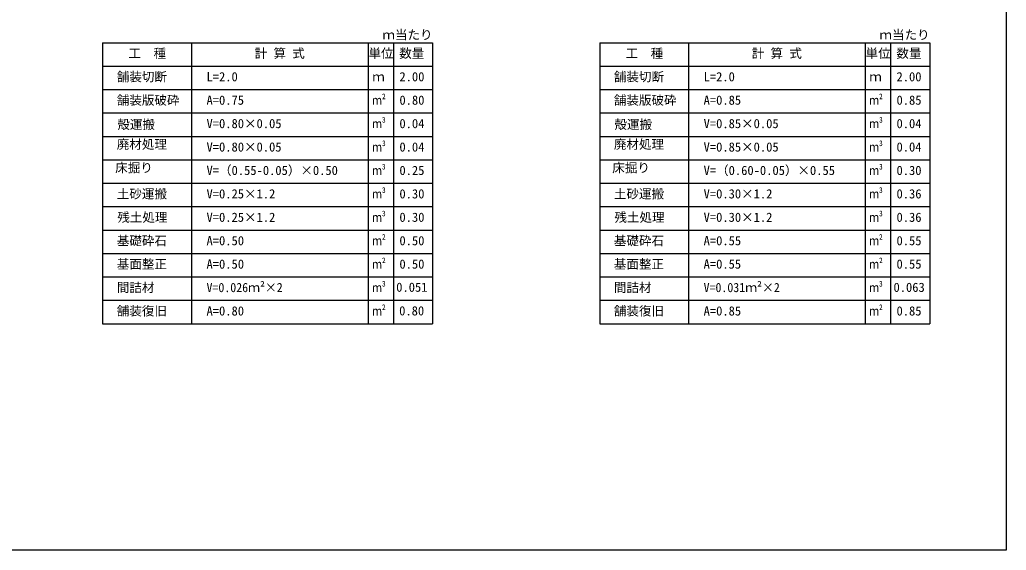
# Model space of a CAD drawing. Units: millimetres, scale not verified. Extents: x -9755 to 16726, y -7413 to 4835.
# Drawn here: x -6805 to -3855, y -7413 to -5827 of the extents above; entities that cross this region are included whole.
import ezdxf
from ezdxf.enums import TextEntityAlignment as Align

# ---------------------------------------------------------------- set-up
doc = ezdxf.new("R2010")
doc.units = ezdxf.units.MM
doc.header["$LTSCALE"] = 15
doc.layers.add('0-7', color=4, linetype='Continuous')
doc.layers.add('0-F', color=5, linetype='Continuous')
doc.styles.add('ＭＳ ゴシック', font='')
doc.styles.get('ＭＳ ゴシック').set_extended_font_data('MS Gothic')

msp = doc.modelspace()

# ---------------------------------------------------------------- linework, layer by layer
at = {"layer": '0-7', "color": 7}
for p, q in [((-6557.55, -5895.66), (-6557.55, -6735.66)), ((-6292.32, -5895.66), (-6292.32, -6735.66)), ((-5763.51, -5895.66), (-5763.51, -6735.66)), ((-5687.73, -5895.66), (-5687.73, -6735.66)), ((-5570.85, -5895.66), (-5570.85, -6735.66)), ((-5071.13, -5895.66), (-5071.13, -6735.66)), ((-4805.9, -5895.66), (-4805.9, -6735.66)), ((-4277.09, -5895.66), (-4277.09, -6735.66)), ((-4201.3, -5895.66), (-4201.3, -6735.66)), ((-4084.42, -5895.66), (-4084.42, -6735.66)), ((-6557.55, -5965.66), (-5570.85, -5965.66)), ((-5071.13, -5965.66), (-4084.42, -5965.66)), ((-6557.55, -6035.66), (-5570.85, -6035.66)), ((-5071.13, -6035.66), (-4084.42, -6035.66)), ((-6557.55, -6105.66), (-5570.85, -6105.66)), ((-5071.13, -6105.66), (-4084.42, -6105.66)), ((-6557.55, -6175.66), (-5570.85, -6175.66)), ((-5071.13, -6175.66), (-4084.42, -6175.66)), ((-6557.55, -6245.66), (-5570.85, -6245.66)), ((-5071.13, -6245.66), (-4084.42, -6245.66)), ((-6557.55, -6315.66), (-5570.85, -6315.66)), ((-5071.13, -6315.66), (-4084.42, -6315.66)), ((-6557.55, -6385.66), (-5570.85, -6385.66)), ((-5071.13, -6385.66), (-4084.42, -6385.66)), ((-6557.55, -6455.66), (-5570.85, -6455.66)), ((-5071.13, -6455.66), (-4084.42, -6455.66)), ((-6557.55, -6525.66), (-5570.85, -6525.66)), ((-5071.13, -6525.66), (-4084.42, -6525.66)), ((-6557.55, -6595.66), (-5570.85, -6595.66)), ((-5071.13, -6595.66), (-4084.42, -6595.66)), ((-6557.55, -6665.66), (-5570.85, -6665.66)), ((-5071.13, -6665.66), (-4084.42, -6665.66)), ((-6557.55, -6735.66), (-5570.85, -6735.66)), ((-5071.13, -6735.66), (-4084.42, -6735.66))]:
    msp.add_line(p, q, dxfattribs=at)
for points in [[(-6557.55, -5895.66), (-6292.32, -5895.66), (-5570.85, -5895.66)], [(-5071.13, -5895.66), (-4805.9, -5895.66), (-4084.42, -5895.66)]]:
    msp.add_lwpolyline(points, dxfattribs=at)
at = {"layer": '0-F'}
msp.add_lwpolyline([(-9755.46, -7412.79), (-9755.46, -3357.79), (-3855.46, -3357.79), (-3855.46, -7412.79)], close=True, dxfattribs=at)

# ---------------------------------------------------------------- texts
at = {"layer": '0-7', "style": 'ＭＳ ゴシック'}
for s, p in [('ｍ当たり', (-5720.98, -5894.04)), ('ｍ当たり', (-4234.56, -5894.04)), ('工\u3000種', (-6480.32, -5949.41)), ('計 算 式', (-6102.92, -5949.41)), ('単位', (-5762.54, -5949.33)), ('数量', (-5670.5, -5949.5)), ('工\u3000種', (-4993.9, -5949.41)), ('計 算 式', (-4616.49, -5949.41)), ('単位', (-4276.11, -5949.33)), ('数量', (-4184.08, -5949.5)), ('舗装切断', (-6515.26, -6019.41)), ('L=2.0', (-6246.92, -6019.41)), ('2.00', (-5670.09, -6019.41)), ('舗装切断', (-5028.83, -6019.41)), ('L=2.0', (-4760.5, -6019.41)), ('2.00', (-4183.66, -6019.41)), ('ｍ', (-5751.44, -6019.41)), ('ｍ', (-4265.02, -6019.41)), ('舗装版破砕', (-6515.26, -6089.41)), ('A=0.75', (-6246.92, -6089.41)), ('0.80', (-5670.09, -6089.41)), ('舗装版破砕', (-5028.83, -6089.41)), ('A=0.85', (-4760.5, -6089.41)), ('0.85', (-4183.66, -6089.41)), ('殻運搬', (-6513.7, -6161.91)), ('V=0.80×0.05', (-6246.92, -6159.41)), ('0.04', (-5670.09, -6159.41)), ('殻運搬', (-5027.27, -6161.91)), ('V=0.85×0.05', (-4760.5, -6159.41)), ('0.04', (-4183.66, -6159.41)), ('廃材処理', (-6515.26, -6221.19)), ('V=0.80×0.05', (-6246.92, -6229.41)), ('0.04', (-5670.09, -6229.41)), ('廃材処理', (-5028.83, -6221.19)), ('V=0.85×0.05', (-4760.5, -6229.41)), ('0.04', (-4183.66, -6229.41)), ('床掘り', (-6519.94, -6291.4)), ('床掘り', (-5033.51, -6291.4)), ('V=（0.55-0.05）×0.50', (-6246.92, -6299.41)), ('0.25', (-5670.09, -6299.41)), ('V=（0.60-0.05）×0.55', (-4760.5, -6299.41)), ('0.30', (-4183.66, -6299.41)), ('土砂運搬', (-6515.26, -6369.41)), ('V=0.25×1.2', (-6246.92, -6369.41)), ('0.30', (-5670.09, -6369.41)), ('土砂運搬', (-5028.83, -6369.41)), ('V=0.30×1.2', (-4760.5, -6369.41)), ('0.36', (-4183.66, -6369.41)), ('残土処理', (-6513.7, -6439.6)), ('残土処理', (-5027.27, -6439.6)), ('V=0.25×1.2', (-6246.92, -6439.41)), ('0.30', (-5670.09, -6439.41)), ('V=0.30×1.2', (-4760.5, -6439.41)), ('0.36', (-4183.66, -6439.41)), ('基礎砕石', (-6515.26, -6509.41)), ('A=0.50', (-6246.92, -6509.41)), ('0.50', (-5670.09, -6509.41)), ('基礎砕石', (-5028.83, -6509.41)), ('A=0.55', (-4760.5, -6509.41)), ('0.55', (-4183.66, -6509.41)), ('基面整正', (-6515.26, -6579.41)), ('A=0.50', (-6246.92, -6579.41)), ('0.50', (-5670.09, -6579.41)), ('基面整正', (-5028.83, -6579.41)), ('A=0.55', (-4760.5, -6579.41)), ('0.55', (-4183.66, -6579.41)), ('間詰材', (-6515.26, -6649.41)), ('0.051', (-5679.69, -6648.5)), ('間詰材', (-5028.83, -6649.41)), ('0.063', (-4192.68, -6648.79)), ('舗装復旧', (-6515.26, -6719.41)), ('A=0.80', (-6246.92, -6719.41)), ('0.80', (-5670.87, -6719.1)), ('舗装復旧', (-5028.83, -6719.41)), ('A=0.85', (-4760.5, -6719.41)), ('0.85', (-4183.66, -6719.41))]:
    msp.add_text(s, height=27.49, dxfattribs=at).set_placement(p, align=Align.BOTTOM_LEFT)
for s, width, p in [('ｍ²', 0.75, (-5751.44, -6089.41)), ('ｍ²', 0.75, (-4265.02, -6089.41)), ('ｍ³', 0.75, (-5751.44, -6159.41)), ('ｍ³', 0.75, (-4265.02, -6159.41)), ('ｍ³', 0.75, (-5751.44, -6229.41)), ('ｍ³', 0.75, (-4265.02, -6229.41)), ('ｍ³', 0.75, (-5751.44, -6299.41)), ('ｍ³', 0.75, (-4265.02, -6299.41)), ('ｍ³', 0.75, (-5751.44, -6369.41)), ('ｍ³', 0.75, (-4265.02, -6369.41)), ('ｍ³', 0.75, (-5751.44, -6439.41)), ('ｍ³', 0.75, (-4265.02, -6439.41)), ('ｍ²', 0.75, (-5751.44, -6509.41)), ('ｍ²', 0.75, (-4265.02, -6509.41)), ('ｍ²', 0.75, (-5751.44, -6579.41)), ('ｍ²', 0.75, (-4265.02, -6579.41)), ('V=0.026ｍ²×2', 0.95, (-6246.92, -6649.41)), ('ｍ³', 0.75, (-5751.44, -6649.41)), ('V=0.031ｍ²×2', 0.95, (-4760.5, -6649.41)), ('ｍ³', 0.75, (-4265.02, -6649.41)), ('ｍ²', 0.75, (-5751.44, -6719.41)), ('ｍ²', 0.75, (-4265.02, -6719.41))]:
    msp.add_text(s, height=27.49, dxfattribs=dict(at, width=width)).set_placement(p, align=Align.BOTTOM_LEFT)

doc.saveas('drawing.dxf')
